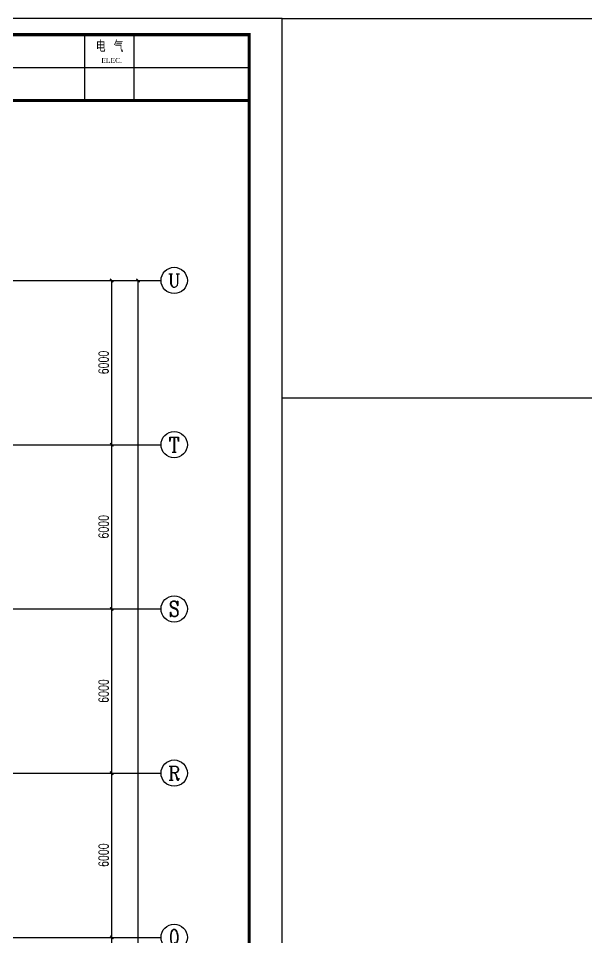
# Model space of a CAD drawing. Extents: x 14207793 to 14719554, y -1675802 to -1228715.
# Drawn here: x 14498205 to 14518949, y -1566707 to -1533122 of the extents above; entities that cross this region are included whole.
import ezdxf
from ezdxf.enums import TextEntityAlignment as Align

# ---------------------------------------------------------------- set-up
doc = ezdxf.new("R2010")
doc.units = 0
doc.header["$LTSCALE"] = 500
doc.header["$MEASUREMENT"] = 0
doc.linetypes.add('DOTE', pattern=[2.42, 2, -0.2, 0.02, -0.2])
doc.layers.get('0').update_dxf_attribs({"linetype": 'CONTINUOUS'})
doc.layers.get('DEFPOINTS').update_dxf_attribs({"color": 140, "linetype": 'CONTINUOUS'})
for name, color, linetype in [('AXIS', 3, 'CONTINUOUS'), ('AXIS_TEXT', 7, 'CONTINUOUS'), ('DOTE', 8, 'DOTE'), ('PUB_TITLE', 4, 'CONTINUOUS')]:
    doc.layers.add(name, color=color, linetype=linetype)
doc.styles.add('_TCH_AXIS', font='COMPLEX', dxfattribs={"bigfont": 'GBCBIG'})
doc.styles.add('_TCH_DIM_T3', font='SIMPLEX', dxfattribs={"width": 0.705882, "bigfont": 'GBCBIG'})
doc.styles.add('COMPLEX', font='COMPLEX')
doc.styles.add('GHF', font='TIMES.TTF')
doc.styles.add('HZ', font='txt', dxfattribs={"width": 0.8, "bigfont": 'hztxt'})
doc.dimstyles.new('_TCH_ARCH&&120', dxfattribs={"dimtxt": 357, "dimasz": 120, "dimexe": 300, "dimexo": 360, "dimgap": 120, "dimtad": 1, "dimdec": 0, "dimzin": 0, "dimdsep": 46, "dimtxsty": '_TCH_DIM_T3', "dimblk": 'ARCHTICK', "dimcen": 0.09, "dimclrt": 7, "dimazin": 2, "dimtfac": 1, "dimtdec": 0, "dimtix": 1, "dimtmove": 2, "dimatfit": 3, "dimfxl": 0, "dimtolj": 1, "dimtzin": 0, "dimarcsym": 0})

# ---------------------------------------------------------------- blocks, each defined once
blk = doc.blocks.new('_ArchTick')
at = {"color": 0, "linetype": 'ByBlock', "const_width": 0.4}
blk.add_lwpolyline([(-0.5, -0.5), (0.5, 0.5)], dxfattribs=at)
blk = doc.blocks.new('*D647')
at = {"layer": 'AXIS', "color": 0, "lineweight": -2}
for p, q in [((14498972, -1566698), (14501912, -1566698)), ((14501612, -1572698), (14501612, -1566698)), ((14498972, -1572698), (14501912, -1572698))]:
    blk.add_line(p, q, dxfattribs=at)
at = {"layer": 'DEFPOINTS', "color": 0}
for p in [(14498612, -1566698), (14501612, -1566698), (14498612, -1572698)]:
    blk.add_point(p, dxfattribs=at)
at = {"layer": 'AXIS', "color": 0, "lineweight": -2, "xscale": 120, "yscale": 120, "zscale": 120}
for p, rotation in [((14501612, -1566698), 90), ((14501612, -1572698), 270)]:
    blk.add_blockref('_ArchTick', p, dxfattribs=dict(at, rotation=rotation))
at = {"layer": 'AXIS', "color": 7, "insert": (14501314, -1569697), "char_height": 357, "attachment_point": 5, "rotation": 90, "style": '_TCH_DIM_T3'}
blk.add_mtext('\\A1;6000', dxfattribs=at)
blk = doc.blocks.new('*D648')
at = {"layer": 'AXIS', "color": 0, "lineweight": -2}
for p, q in [((14498972, -1560698), (14501912, -1560698)), ((14501612, -1566698), (14501612, -1560698)), ((14498972, -1566698), (14501912, -1566698))]:
    blk.add_line(p, q, dxfattribs=at)
at = {"layer": 'DEFPOINTS', "color": 0}
for p in [(14498612, -1560698), (14501612, -1560698), (14498612, -1566698)]:
    blk.add_point(p, dxfattribs=at)
at = {"layer": 'AXIS', "color": 0, "lineweight": -2, "xscale": 120, "yscale": 120, "zscale": 120}
for p, rotation in [((14501612, -1560698), 90), ((14501612, -1566698), 270)]:
    blk.add_blockref('_ArchTick', p, dxfattribs=dict(at, rotation=rotation))
at = {"layer": 'AXIS', "color": 7, "insert": (14501314, -1563697), "char_height": 357, "attachment_point": 5, "rotation": 90, "style": '_TCH_DIM_T3'}
blk.add_mtext('\\A1;6000', dxfattribs=at)
blk = doc.blocks.new('*D649')
at = {"layer": 'AXIS', "color": 0, "lineweight": -2}
for p, q in [((14498972, -1554698), (14501912, -1554698)), ((14501612, -1560698), (14501612, -1554698)), ((14498972, -1560698), (14501912, -1560698))]:
    blk.add_line(p, q, dxfattribs=at)
at = {"layer": 'DEFPOINTS', "color": 0}
for p in [(14498612, -1554698), (14501612, -1554698), (14498612, -1560698)]:
    blk.add_point(p, dxfattribs=at)
at = {"layer": 'AXIS', "color": 0, "lineweight": -2, "xscale": 120, "yscale": 120, "zscale": 120}
for p, rotation in [((14501612, -1554698), 90), ((14501612, -1560698), 270)]:
    blk.add_blockref('_ArchTick', p, dxfattribs=dict(at, rotation=rotation))
at = {"layer": 'AXIS', "color": 7, "insert": (14501314, -1557697), "char_height": 357, "attachment_point": 5, "rotation": 90, "style": '_TCH_DIM_T3'}
blk.add_mtext('\\A1;6000', dxfattribs=at)
blk = doc.blocks.new('*D650')
at = {"layer": 'AXIS', "color": 0, "lineweight": -2}
for p, q in [((14498972, -1548698), (14501912, -1548698)), ((14501612, -1554698), (14501612, -1548698)), ((14498972, -1554698), (14501912, -1554698))]:
    blk.add_line(p, q, dxfattribs=at)
at = {"layer": 'DEFPOINTS', "color": 0}
for p in [(14498612, -1548698), (14501612, -1548698), (14498612, -1554698)]:
    blk.add_point(p, dxfattribs=at)
at = {"layer": 'AXIS', "color": 0, "lineweight": -2, "xscale": 120, "yscale": 120, "zscale": 120}
for p, rotation in [((14501612, -1548698), 90), ((14501612, -1554698), 270)]:
    blk.add_blockref('_ArchTick', p, dxfattribs=dict(at, rotation=rotation))
at = {"layer": 'AXIS', "color": 7, "insert": (14501314, -1551697), "char_height": 357, "attachment_point": 5, "rotation": 90, "style": '_TCH_DIM_T3'}
blk.add_mtext('\\A1;6000', dxfattribs=at)
blk = doc.blocks.new('*D651')
at = {"layer": 'AXIS', "color": 0, "lineweight": -2}
for p, q in [((14498972, -1542698), (14501912, -1542698)), ((14501612, -1548698), (14501612, -1542698)), ((14498972, -1548698), (14501912, -1548698))]:
    blk.add_line(p, q, dxfattribs=at)
at = {"layer": 'DEFPOINTS', "color": 0}
for p in [(14498612, -1542698), (14501612, -1542698), (14498612, -1548698)]:
    blk.add_point(p, dxfattribs=at)
at = {"layer": 'AXIS', "color": 0, "lineweight": -2, "xscale": 120, "yscale": 120, "zscale": 120}
for p, rotation in [((14501612, -1542698), 90), ((14501612, -1548698), 270)]:
    blk.add_blockref('_ArchTick', p, dxfattribs=dict(at, rotation=rotation))
at = {"layer": 'AXIS', "color": 7, "insert": (14501314, -1545697), "char_height": 357, "attachment_point": 5, "rotation": 90, "style": '_TCH_DIM_T3'}
blk.add_mtext('\\A1;6000', dxfattribs=at)
blk = doc.blocks.new('*D652')
at = {"layer": 'AXIS', "color": 0, "lineweight": -2}
for p, q in [((14498972, -1542698), (14502872, -1542698)), ((14502572, -1653098), (14502572, -1542698)), ((14498972, -1653098), (14502872, -1653098))]:
    blk.add_line(p, q, dxfattribs=at)
at = {"layer": 'DEFPOINTS', "color": 0}
for p in [(14498612, -1542698), (14502572, -1542698), (14498612, -1653098)]:
    blk.add_point(p, dxfattribs=at)
at = {"layer": 'AXIS', "color": 0, "lineweight": -2, "xscale": 120, "yscale": 120, "zscale": 120}
for p, rotation in [((14502572, -1542698), 90), ((14502572, -1653098), 270)]:
    blk.add_blockref('_ArchTick', p, dxfattribs=dict(at, rotation=rotation))
at = {"layer": 'AXIS', "color": 7, "insert": (14502274, -1597897), "char_height": 357, "attachment_point": 5, "rotation": 90, "style": '_TCH_DIM_T3'}
blk.add_mtext('\\A1;110400', dxfattribs=at)
blk = doc.blocks.new('_AXISO')
blk.add_circle((0, 0), 0.5)
at = {"layer": 'AXIS_TEXT', "style": 'COMPLEX', "width": 1.041667}
blk.add_attdef('A', text='', height=0.56, dxfattribs=at).set_placement((-0.25, -0.28), (0.25, -0.28), align=Align.FIT)

msp = doc.modelspace()

# ---------------------------------------------------------------- linework, layer by layer
at = {"color": 4}
for p, q in [((14500630, -1536122.5), (14500630, -1533722.5)), ((14502430, -1536122.5), (14502430, -1533722.5)), ((14506630, -1533722.5), (14506630, -1536122.5)), ((14488630, -1534922.5), (14506630, -1534922.5))]:
    msp.add_line(p, q, dxfattribs=at)
at = {"color": 6}
msp.add_lwpolyline([(14507830, -1533122.5), (14520842.5, -1533122.5), (14520842.5, -1546997.5), (14507830, -1546997.5)], close=True, dxfattribs=at)
at = {"color": 4, "const_width": 120, "elevation": 1200}
msp.add_lwpolyline([(14506630, -1533722.5), (14506630, -1536122.5), (14487790, -1536122.5), (14487790, -1533722.5)], close=True, dxfattribs=at)
at = {"layer": 'AXIS'}
for p, q in [((14498612.5, -1542697.5), (14503412.5, -1542697.5)), ((14498612.5, -1548697.5), (14503412.5, -1548697.5)), ((14498612.5, -1554697.5), (14503412.5, -1554697.5)), ((14498612.5, -1560697.5), (14503412.5, -1560697.5)), ((14498612.5, -1566697.5), (14503412.5, -1566697.5))]:
    msp.add_line(p, q, dxfattribs=at)
at = {"layer": 'DOTE'}
for p, q in [((14466212.5, -1542697.5), (14498612.5, -1542697.5)), ((14466212.5, -1548697.5), (14498612.5, -1548697.5)), ((14466212.5, -1554697.5), (14498612.5, -1554697.5)), ((14466212.5, -1560697.5), (14498612.5, -1560697.5)), ((14466212.5, -1566697.5), (14498612.5, -1566697.5))]:
    msp.add_line(p, q, dxfattribs=at)
at = {"layer": 'PUB_TITLE'}
msp.add_lwpolyline([(14507830, -1675802.5), (14507830, -1533122.5), (14457430, -1533122.5), (14457430, -1675802.5)], close=True, dxfattribs=at)
at = {"layer": 'PUB_TITLE', "const_width": 120}
msp.add_lwpolyline([(14506630, -1674602.5), (14506630, -1536122.5), (14458630, -1536122.5), (14458630, -1674602.5)], close=True, dxfattribs=at)

# ---------------------------------------------------------------- block references
at = {"layer": 'AXIS'}
ref = msp.add_blockref('_AXISO', (14503892.5, -1542697.5), dxfattribs=dict(at, xscale=960, yscale=960, zscale=960))
ref.add_attrib('A', 'U', dxfattribs={"layer": 'AXIS_TEXT', "height": 486.62, "style": '_TCH_AXIS'}).set_placement((14503660.78, -1542940.81), (14504124.22, -1542940.81), align=Align.FIT)
ref = msp.add_blockref('_AXISO', (14503892.5, -1548697.5), dxfattribs=dict(at, xscale=960, yscale=960, zscale=960))
ref.add_attrib('A', 'T', dxfattribs={"layer": 'AXIS_TEXT', "height": 546.83, "style": '_TCH_AXIS'}).set_placement((14503697.2, -1548970.91), (14504087.8, -1548970.91), align=Align.FIT)
ref = msp.add_blockref('_AXISO', (14503892.5, -1554697.5), dxfattribs=dict(at, xscale=960, yscale=960, zscale=960))
ref.add_attrib('A', 'S', dxfattribs={"layer": 'AXIS_TEXT', "height": 559.14, "style": '_TCH_AXIS'}).set_placement((14503706.12, -1554977.07), (14504078.88, -1554977.07), align=Align.FIT)
ref = msp.add_blockref('_AXISO', (14503892.5, -1560697.5), dxfattribs=dict(at, xscale=960, yscale=960, zscale=960))
ref.add_attrib('A', 'R', dxfattribs={"layer": 'AXIS_TEXT', "height": 510.22, "style": '_TCH_AXIS'}).set_placement((14503673.83, -1560952.61), (14504111.17, -1560952.61), align=Align.FIT)
ref = msp.add_blockref('_AXISO', (14503892.5, -1566697.5), dxfattribs=dict(at, xscale=960, yscale=960, zscale=960))
ref.add_attrib('A', 'Q', dxfattribs={"layer": 'AXIS_TEXT', "height": 572.31, "style": '_TCH_AXIS', "width": 0.807692}).set_placement((14503716.4, -1566983.66), (14504068.6, -1566983.66), align=Align.FIT)

# ---------------------------------------------------------------- texts
at = {"color": 2, "style": 'HZ', "width": 0.8}
msp.add_text('电 气', height=420, dxfattribs=at).set_placement((14501034.64, -1534351.52))
at = {"color": 2, "style": 'GHF'}
msp.add_text('ELEC.', height=180, dxfattribs=at).set_placement((14501230.98, -1534746.65))

# ---------------------------------------------------------------- dimensions: what is measured, and where the dimension line sits
at = {"layer": 'AXIS'}
for p1, p2, distance, picture, middle in [((14498612.5, -1548697.5), (14498612.5, -1542697.5), -3000, '*D651', (14501314, -1545697.5)), ((14498612.5, -1653097.5), (14498612.5, -1542697.5), -3960, '*D652', (14502274, -1597897.5)), ((14498612.5, -1554697.5), (14498612.5, -1548697.5), -3000, '*D650', (14501314, -1551697.5)), ((14498612.5, -1560697.5), (14498612.5, -1554697.5), -3000, '*D649', (14501314, -1557697.5)), ((14498612.5, -1566697.5), (14498612.5, -1560697.5), -3000, '*D648', (14501314, -1563697.5)), ((14498612.5, -1572697.5), (14498612.5, -1566697.5), -3000, '*D647', (14501314, -1569697.5))]:
    dim = msp.add_aligned_dim(p1=p1, p2=p2, distance=distance, dimstyle='_TCH_ARCH&&120', dxfattribs=at)
    dim.commit()
    dim.dimension.update_dxf_attribs({"geometry": picture, "text_midpoint": middle})

doc.saveas('drawing.dxf')
